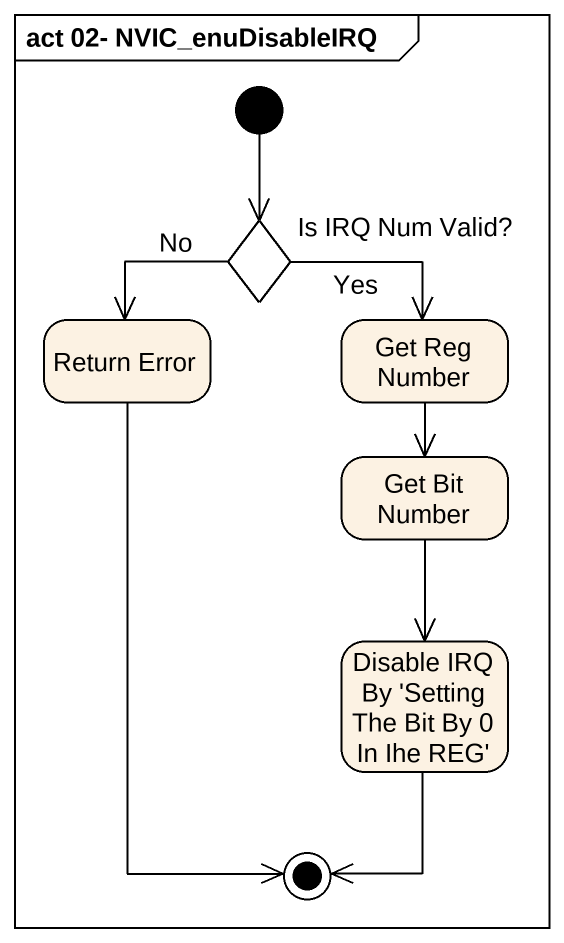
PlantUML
@startuml
mainframe act 02- NVIC_enuDisableIRQ
hide empty description
state "Is IRQ Num Valid?" as Is_IRQ_Num_Valid <<choice>>
state "Return Error" as Return_Error
state "Get Reg Number" as Get_Reg_Number
state "Get Bit Number" as Get_Bit_Number
state "Disable IRQ By 'Setting The Bit By 0 In Ihe REG'" as Disable_IRQ_By_Setting_The
[*] --> Is_IRQ_Num_Valid
Is_IRQ_Num_Valid --> Return_Error : No
Is_IRQ_Num_Valid --> Get_Reg_Number : Yes
Get_Reg_Number --> Get_Bit_Number
Get_Bit_Number --> Disable_IRQ_By_Setting_The
Return_Error --> [*]
Disable_IRQ_By_Setting_The --> [*]
@enduml
